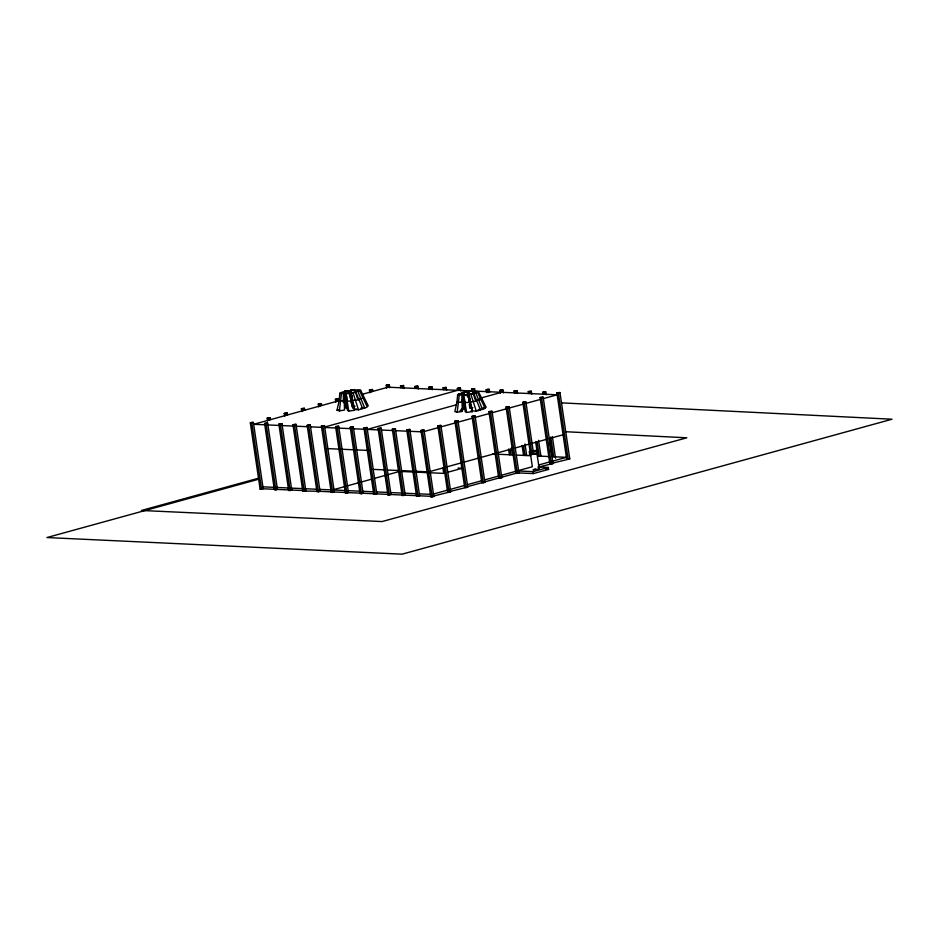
<?xml version="1.0" encoding="UTF-8"?>
<svg xmlns="http://www.w3.org/2000/svg" width="939" height="939" viewBox="0 0 939 939"><rect width="100%" height="100%" fill="white"/><g stroke="black" fill="none" stroke-linecap="round" stroke-linejoin="round"><path stroke-width="1.41" d="M346.479 407.737L346.737 396.281M464.605 401.411L464.289 409.099L461.706 408.911M343.369 402.655L343.381 392.549L345.106 391.809L345.669 408.042M350.975 403.042L350.634 390.108L354.508 389.591L355.458 392.408M468.913 401.552L468.444 391.469L472.317 390.953L473.268 393.781M339.073 400.976L339.883 393.171L344.026 393.183L344.519 410.038L339.402 410.871L337.042 410.214L339.073 400.976L344.108 400.847M344.026 393.183L341.456 393.605L339.402 410.871M456.882 402.338L457.692 394.533L461.835 394.556L462.328 411.399L457.211 412.233L454.852 411.587L456.882 402.338L461.918 402.221M461.835 394.556L459.265 394.967L457.211 412.233M536.885 453.056L535.101 453.842M536.92 453.173L539.244 468.984L532.988 469.923L534.068 469.3M362.654 398.312L357.548 399.11L355.423 391.633L359.672 390.859L367.29 406.951L364.731 408.054L360.952 408.113M355.423 391.633L359.672 390.859M343.474 400.061L345.2 399.333M462.915 393.183L458.666 393.957L462.915 393.183L463.479 409.404L460.908 410.507M474.993 399.228L473.233 393.007L477.482 392.22L485.099 408.324L482.529 409.416L478.761 409.486M473.233 393.007L477.482 392.22M461.284 401.434L463.009 400.695M480.463 399.685L475.357 400.483M263.19 488.785L260.126 489.16L250.326 422.808L251.922 422.362L253.389 422.433L263.19 488.785L274.552 489.289M267.603 421.036L267.181 418.148L270.244 417.773L270.526 419.639M284.67 416.317L284.235 413.442L287.311 413.066L287.58 414.932M301.806 411.587L301.384 408.7L304.447 408.324L304.729 410.202M318.72 406.916L318.298 404.028L321.361 403.653L321.643 405.531M335.845 402.185L335.411 399.298L338.486 398.922L338.756 400.8L253.671 424.299L265.033 424.804M369.86 392.795L369.438 389.908L372.501 389.532L372.783 391.399M386.668 388.147L386.246 385.26L387.842 384.826L389.309 384.884L389.732 387.772M250.326 422.808L253.389 422.433M267.181 418.148L270.244 417.773M284.235 413.442L287.311 413.066M301.384 408.7L304.447 408.324M318.298 404.028L321.361 403.653M335.411 399.298L338.486 398.922M369.438 389.908L372.501 389.532M386.246 385.26L389.309 384.884M362.055 394.368L387.995 387.197L557.167 394.791L543.341 398.606M264.575 423.442L267.65 423.066L277.451 489.419L275.855 489.865L274.376 489.794L264.575 423.442L267.65 423.066M400.777 387.772L400.495 385.906L403.57 385.53L403.993 388.417M400.495 385.906L403.57 385.53M278.871 424.088L281.946 423.712L291.736 490.064L290.139 490.51L288.672 490.44L278.871 424.088L281.946 423.712M415.061 388.417L414.792 386.539L417.855 386.164L418.289 389.051M414.792 386.539L417.855 386.164M292.968 424.721L296.031 424.346L305.832 490.698L304.236 491.132L302.769 491.074L292.968 424.721L296.031 424.346M429.158 389.039L428.888 387.173L431.952 386.798L432.386 389.685M428.888 387.173L431.952 386.798M307.17 425.355L310.234 424.98L320.035 491.332L318.438 491.778L316.959 491.707L307.17 425.355L310.234 424.98M443.361 389.685L443.079 387.819L446.154 387.443L446.577 390.319M443.079 387.819L446.154 387.443M321.42 425.989L324.495 425.625L334.296 491.977L332.699 492.412L331.221 492.353L321.42 425.989L324.495 425.625M324.706 427.034L457.622 390.319L457.34 388.453L458.936 388.007L460.415 388.077L460.838 390.964M457.34 388.453L460.415 388.077M335.61 426.635L338.674 426.259L348.475 492.611L346.878 493.045L345.399 492.987L335.61 426.635L338.674 426.259M474.594 388.711L471.519 389.086L474.594 388.711L475.017 391.598M350.235 427.292L353.31 426.916L363.111 493.268L361.515 493.703L360.036 493.644L350.235 427.292L353.31 426.916M486.578 392.608L486.156 389.744L487.752 389.309L489.231 389.368L489.653 392.256M486.156 389.744L489.231 389.368M363.968 427.902L367.043 427.527L376.832 493.879L375.236 494.325L373.769 494.254L363.968 427.902L367.043 427.527M500.311 393.218L499.888 390.366L501.485 389.92L502.952 389.99L503.386 392.866M499.888 390.366L502.952 389.99M456.389 404.791L367.313 429.393L378.581 429.898M480.428 398.148L501.637 392.291L501.356 390.424M378.124 428.536L381.187 428.161L390.988 494.513L389.392 494.959L387.924 494.888L378.124 428.536L381.187 428.161M514.314 392.866L514.044 391L517.107 390.624L517.53 393.511M514.044 391L517.107 390.624M405.202 495.158L402.138 495.534L392.338 429.17L393.934 428.736L395.413 428.806L405.202 495.158L433.841 496.438L424.041 430.085L420.977 430.461L430.778 496.813L433.841 496.438M528.528 393.5L528.258 391.633L531.321 391.258L531.756 394.145M392.338 429.17L395.413 428.806M528.258 391.633L531.321 391.258M406.763 429.827L409.838 429.452L419.627 495.804L418.031 496.238L416.564 496.179L406.763 429.827L409.838 429.452M542.953 394.145L542.683 392.279L545.747 391.903L546.181 394.791M542.683 392.279L545.747 391.903M437.832 425.801L440.896 425.426L450.697 491.778L449.1 492.224L447.621 492.153L437.832 425.801L440.896 425.426M454.887 421.095L457.962 420.719L467.751 487.071L466.155 487.517L464.688 487.447L454.887 421.095L457.962 420.719M472.035 416.353L475.099 415.977L484.9 482.341L483.303 482.775L481.824 482.716L472.035 416.353L475.099 415.977M488.949 411.681L492.013 411.305L501.813 477.669L500.217 478.104L498.738 478.045L488.949 411.681L492.013 411.305M506.062 406.951L509.138 406.587L518.938 472.939L517.342 473.373L515.863 473.315L506.062 406.951L509.138 406.587M517.178 470.92L532.343 466.73L522.835 402.326L524.432 401.88L525.91 401.951L533.152 450.99M540.078 397.561L543.153 397.185L552.954 463.537L551.357 463.983L549.878 463.913L540.078 397.561L543.153 397.185M556.897 392.913L559.961 392.537L569.762 458.901L568.165 459.335L566.687 459.277L556.897 392.913L559.961 392.537M420.977 430.461L424.041 430.085M522.835 402.326L525.91 401.951M424.228 431.506L438.102 427.668M441.107 426.846L455.169 422.961M458.173 422.127L472.305 418.231M475.298 417.397L489.219 413.559M492.224 412.726L506.344 408.829M507.94 408.383L523.105 404.193M526.016 403.394L540.359 399.427M260.126 489.16L261.723 488.714M288.672 490.44L290.268 489.994M302.769 491.074L317.147 491.203M333.932 489.571L371.703 479.136M374.508 478.362L399.685 471.413M331.221 492.353L332.817 491.907M345.399 492.987L346.996 492.541M430.132 471.484L444.006 467.657M447.011 466.824L461.072 462.939M464.077 462.117L478.209 458.209M479.806 457.763L495.123 453.537M496.719 453.091L512.248 448.807M515.218 447.985L529.009 444.17M530.605 443.736L546.263 439.417M549.245 438.583L563.071 434.769M447.692 472.282L462.258 468.256L461.847 465.451M373.769 494.254L375.365 493.82M387.924 494.888L389.521 494.454M416.564 496.179L418.16 495.733M433.466 494.043L447.34 490.205M448.936 489.771L464.394 485.498M467.411 484.665L481.543 480.768M484.536 479.935L498.456 476.096M501.461 475.263L515.581 471.366M539.162 464.852L549.597 461.965M551.193 461.53L566.405 457.328L552.191 456.683L549.491 438.36M430.778 496.813L432.363 496.367M433.759 495.992L450.697 491.778M450.626 491.332L467.751 487.071M467.692 486.613L517.459 472.869L533.422 473.585L548.587 469.394L548.306 467.446L538.164 466.988M538.141 467.153L552.954 463.537M552.86 463.091L569.762 458.901M518.645 470.991L533.129 471.636L548.306 467.446M258.342 478.268L141.39 510.476L382.079 521.556L686.855 437.797L565.524 431.717M258.753 479.195L46.95 537.542L402.092 554.174L892.05 419.217L561.675 402.878M349.39 390.601L344.578 391.176L349.39 390.601L349.554 394.321M351.139 392.842L355.951 392.267L362.759 408.723L358.475 409.78L354.602 409.51L351.139 392.842L355.951 392.267M358.51 399.873L353.029 400.401M354.602 409.51L356.738 408.981M467.199 391.974L462.375 392.549L467.199 391.974L467.411 396.927M468.948 394.216L473.761 393.641L480.568 410.085L476.284 411.153L472.411 410.871L468.948 394.216L473.761 393.641M476.319 401.235L470.838 401.763M534.772 469.124L535.559 468.972M360.646 390.284L356.503 390.26L360.646 390.284L368.323 405.965M337.042 410.214L339.601 409.803M478.456 391.645L474.301 391.633L478.456 391.645L486.132 407.326L483.562 407.749M479.172 399.204L481.472 398.829M534.314 453.995L530.617 453.995M350.634 390.108L355.177 389.955M345.341 393.488L349.895 393.347L354.531 410.284L348.745 411.047L347.407 410.32L345.341 393.488L349.895 393.347M352.172 406.634L355.059 406.247M468.444 391.469L472.986 391.328M463.15 394.861L467.704 394.709L472.34 411.646L466.554 412.421L465.216 411.681L463.15 394.861L467.704 394.709M469.3 402.479L464.523 402.502M472.869 407.62L469.969 408.007L469.113 391.845M345.106 391.809L340.857 392.596L343.381 392.549M482.587 408.359L485.099 408.324M460.955 409.451L463.479 409.404M267.92 424.933L279.317 425.449M282.216 425.578L293.438 426.083M296.313 426.212L307.628 426.717M310.516 426.846L321.877 427.362M324.765 427.491L336.115 427.996M338.956 428.125L350.294 428.63M353.134 428.759L364.473 429.264M381.469 430.027L392.795 430.543M395.683 430.672L407.197 431.189M410.108 431.318L421.435 431.823M492.74 454.018L495.663 454.147M498.503 454.276L513.692 454.957M516.509 455.086L530.688 455.72M549.315 456.554L537.765 456.037L535.688 441.94M327.887 448.631L370.436 450.532M545.7 469.265L548.587 469.394M457.997 468.068L462.258 468.256M373.217 469.383L384.485 469.887M387.373 470.016L398.699 470.521M401.587 470.65L413.101 471.167M416.012 471.296L427.339 471.812M401.106 471.472L443.713 473.385L442.879 467.763M500.334 477.599L501.813 477.669M483.421 482.27L484.9 482.341M262.908 486.836L316.572 489.242M319.471 489.372L331.08 489.888M334.002 490.029L345.306 490.534M348.181 490.663L359.883 491.191M362.818 491.32L373.71 491.801M376.551 491.93L387.819 492.435M390.706 492.564L402.033 493.081M404.92 493.21L416.435 493.726M419.346 493.855L432.081 494.419M275.972 489.36L302.957 490.569M318.556 491.273L360.165 493.139M361.632 493.198L402.315 495.029M462.047 399.944L464.652 400.12M477.986 409.909L480.568 410.085M538.528 468.714L539.244 468.984M457.692 394.533L459.265 394.967M459.969 410.754L462.328 411.399M339.883 393.171L341.456 393.605M469.054 398.699L469.958 399.192M471.002 410.906L472.34 411.646M351.245 397.326L352.148 397.819L352.16 405.378M350.599 400.624L351.491 401.117L346.726 401.129M482.529 409.416L475.756 392.96M364.731 408.054L357.947 391.586M470.897 394.345L476.284 411.153M353.087 392.983L358.475 409.78M469.148 404.533L470.263 408.359M351.714 404.439L352.818 408.265M463.819 395.225L466.554 412.421M346.01 393.864L348.745 411.047M349.214 392.972L350.141 398.066M558.365 392.983L568.165 459.335M552.355 436.623L555.548 458.255M544.151 392.349L544.432 394.216M550.747 437.022L553.67 456.753M541.557 397.631L551.357 463.983M538.563 440.297L540.911 456.166M529.725 391.704L530.007 393.57M537.155 442.011L539.244 456.108M524.314 402.385L531.497 451.049A4.531 0.704 -8.4 0 0 530.864 452.352A4.531 0.704 -8.4 0 0 537.906 450.814A4.531 0.704 -8.4 0 0 531.556 451.025M533.129 471.636L533.422 473.585M524.995 443.994L526.697 455.532M515.511 391.058L515.793 392.925M523.563 445.602L525.018 455.462M522.096 445.532L523.551 455.403M507.541 407.021L517.342 473.373M511.473 447.68L512.541 454.899M510.041 449.194L510.875 454.828M508.551 449.042L509.396 454.769M487.634 389.814L488.057 392.678M490.416 411.752L500.217 478.104M473.502 416.423L483.303 482.775M458.819 388.523L459.089 390.389M456.366 421.153L466.155 487.517M444.558 387.877L444.828 389.744M439.299 425.872L449.1 492.224M430.355 387.244L430.637 389.11M416.259 386.61L416.54 388.476M422.444 430.52L432.245 496.884M401.974 385.964L402.244 387.842M408.242 429.886L418.031 496.238M387.713 385.33L387.995 387.197M393.817 429.24L403.606 495.592M379.591 428.607L389.392 494.959M370.905 389.978L371.187 391.845M365.447 427.973L375.236 494.325M351.714 427.351L361.515 493.703M336.89 399.368L337.16 401.235M337.078 426.693L346.878 493.045M319.765 404.099L320.046 405.965M322.899 426.06L332.699 492.412M308.638 425.426L318.438 491.778M302.851 408.77L303.133 410.636M294.435 424.78L304.236 491.132M285.714 413.5L285.984 415.367M280.35 424.146L290.139 490.51M268.648 418.219L268.93 420.085M266.054 423.512L275.855 489.865M251.793 422.867L261.594 489.231M351.303 390.471L351.585 392.925M351.867 395.378L352.148 397.819M354.508 389.591L354.754 392.479M464.324 392.678L464.429 395.166M346.514 391.317L346.632 393.793M537.836 452.704A4.531 0.704 -8.4 0 1 533.364 454.347A4.531 0.704 -8.4 0 1 530.101 453.713M530.476 451.659L536.592 450.99L530.476 451.659"/></g></svg>
